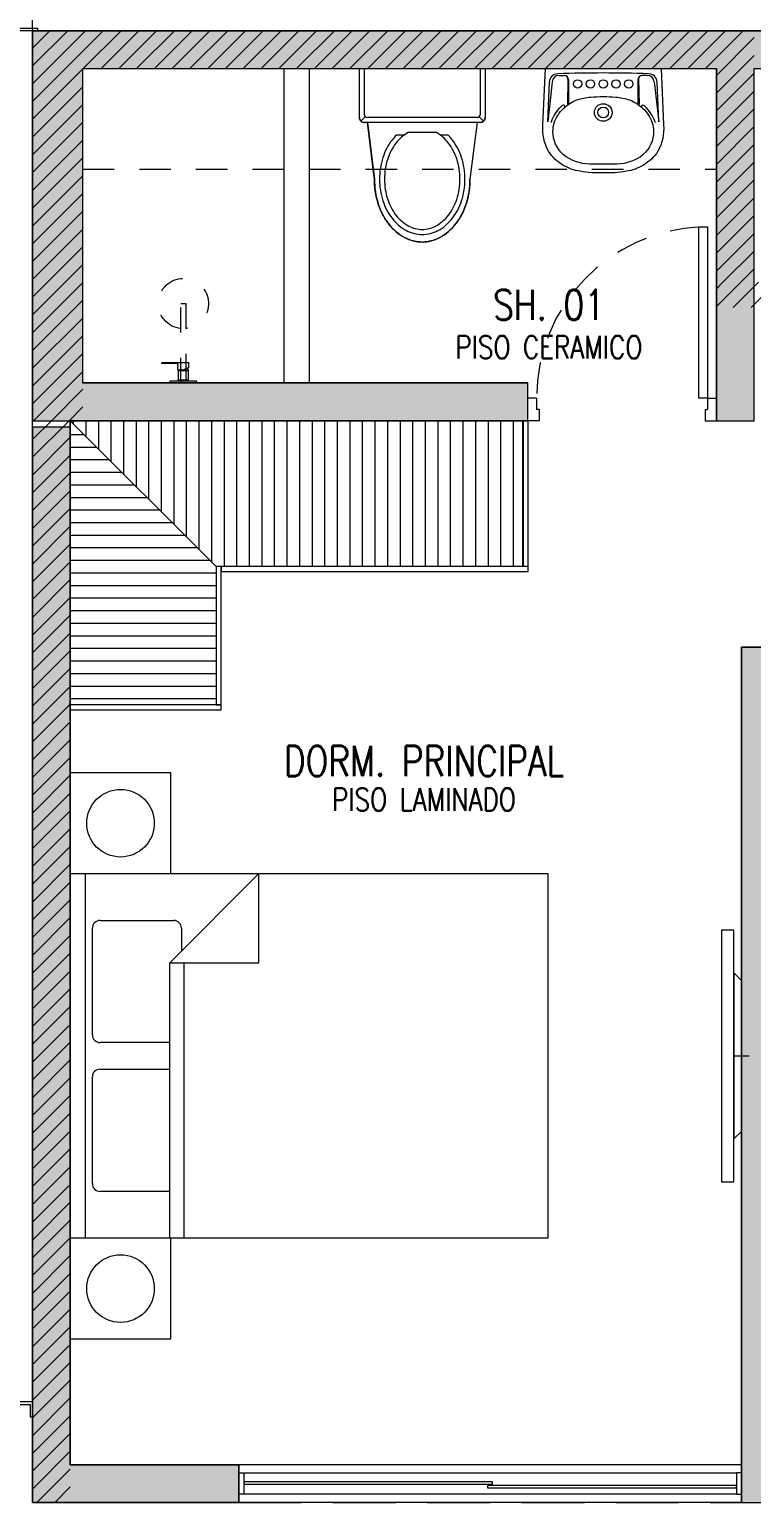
# Model space of a CAD drawing. Header units: millimetres. Extents: x 3765 to 3833, y 1327 to 1657.
# Drawn here: x 3795.49 to 3798.36, y 1432.21 to 1438.07 of the extents above; entities that cross this region are included whole.
import ezdxf
from ezdxf import colors
from ezdxf.entities.mleader import LeaderData, LeaderLine
from ezdxf.enums import TextEntityAlignment as Align
from ezdxf.math import Vec2, Vec3

# ---------------------------------------------------------------- set-up
doc = ezdxf.new("R2010")
doc.units = ezdxf.units.MM
doc.linetypes.add('HIDDEN2', pattern=[0.1875, 0.125, -0.0625])
doc.linetypes.add('X-REF_DP_Arquitectura$0$HIDDEN', pattern=[0.375, 0.25, -0.125])
doc.layers.get('0').update_dxf_attribs({"color": 251, "lineweight": 9})
for name, color, linetype, lineweight in [('000 SOS 911 TEXTOS ACI', 7, 'Continuous', 9), ('A-MOBILIARIO', 251, 'Continuous', 13), ('A-MURO BAJO', 251, 'Continuous', 13), ('A-MUROS', 251, 'Continuous', 13), ('A-PROYECCIONES', 251, 'HIDDEN2', 13), ('A-PROYECCIONES INT.', 251, 'HIDDEN2', 13), ('A-SANITARIOS', 251, 'Continuous', 13), ('A-TEXTO-ACABADO PISO', 251, 'Continuous', 13), ('A-TEXTO-AMBIENTE', 251, 'Continuous', 13), ('A_20_Estructuras', 251, 'Continuous', 13), ('A_50_TextoAmbiente', 251, 'Continuous', 13), ('A_50_Vigas', 251, 'X-REF_DP_Arquitectura$0$HIDDEN', 13), ('A_60_HatchEstructuras', 251, 'Continuous', 13), ('DLP_MOBILIARIO FIJO', 251, 'Continuous', 13), ('MURO CF 120', 251, 'Continuous', 13), ('MURO CF 60', 251, 'Continuous', 13)]:
    doc.layers.add(name, color=color, linetype=linetype, lineweight=lineweight)
doc.styles.add('PIPE', font='ARIALN.TTF', dxfattribs={"width": 0.8})
doc.styles.add('ROMANS', font='romans.shx', dxfattribs={"width": 0.8})
pattern_1 = [(45, (-21.67, -43.67528), (-0.03535534, 0.03535534), [])]

# ---------------------------------------------------------------- blocks, each defined once
blk = doc.blocks.new('EF-TP')
at = {"layer": 'A_60_HatchEstructuras'}
h = blk.add_hatch(color=256, dxfattribs=at)
h.dxf.hatch_style = 1
h.paths.add_polyline_path([(25.88, -7.675), (28.4, -7.675), (28.4, -9.075), (28.55, -9.075), (28.55, -7.675), (31.9, -7.675), (31.9, -9.075), (32.1, -9.075), (32.1, -7.675), (35.65, -7.675), (35.65, -7.525), (25.68, -7.525), (25.68, -9.075), (27.65, -9.075), (27.65, -8.925), (25.88, -8.925)])
h.paths.add_polyline_path([(28.1, -4.775), (25.905, -4.775), (25.905, -4.925), (26.25, -4.925), (26.25, -6.325), (35.65, -6.325), (35.65, -6.175), (32.1, -6.175), (32.1, -4.775), (31.9, -4.775), (31.9, -6.175), (29, -6.175), (29, -4.775), (28.85, -4.775), (28.85, -6.175), (26.45, -6.175), (26.45, -4.925), (28.1, -4.925)])
h = blk.add_hatch(color=256, dxfattribs=at)
h.dxf.hatch_style = 1
h.paths.add_polyline_path([(21.7, -9.1), (21.55, -9.1), (21.55, -13.225), (20.85, -13.225), (20.85, -13.375), (21.7, -13.375), (21.7, -12.975), (25.5, -12.975), (25.5, -7.525), (22.7, -7.525), (22.7, -7.675), (25.35, -7.675), (25.35, -10.025), (23.15, -10.025), (23.15, -9.475), (22.7, -9.475), (22.7, -9.625), (23, -9.625), (23, -10.175), (25.35, -10.175), (25.35, -12.825), (21.7, -12.825)])
h.paths.add_polyline_path([(25.83, -9.1), (25.68, -9.1), (25.68, -13.375), (26.5, -13.375), (26.5, -13.225), (25.83, -13.225)])
h = blk.add_hatch(color=256, dxfattribs=at)
h.dxf.hatch_style = 1
h.paths.add_polyline_path([(30.25, -9.975), (28.5, -9.975), (28.5, -13.375), (29.85, -13.375), (29.85, -13.225), (28.65, -13.225), (28.65, -10.125), (30.25, -10.125)])
h.paths.add_polyline_path([(31.2, -9.975), (31.05, -9.975), (31.05, -13.375), (31.2, -13.375)])
h.paths.add_polyline_path([(33.75, -9.975), (32, -9.975), (32, -10.125), (33.6, -10.125), (33.6, -13.225), (32.4, -13.225), (32.4, -13.375), (33.75, -13.375)])
at = {"layer": 'A_20_Estructuras'}
for points in [[(25.88, -7.675), (28.4, -7.675), (28.4, -9.075), (28.55, -9.075), (28.55, -7.675), (31.9, -7.675), (31.9, -9.075), (32.1, -9.075), (32.1, -7.675), (35.65, -7.675), (35.65, -7.525), (25.68, -7.525), (25.68, -9.075), (27.65, -9.075), (27.65, -8.925), (25.88, -8.925)], [(25.83, -9.1), (25.68, -9.1), (25.68, -13.375), (26.5, -13.375), (26.5, -13.225), (25.83, -13.225)], [(30.25, -9.975), (28.5, -9.975), (28.5, -13.375), (29.85, -13.375), (29.85, -13.225), (28.65, -13.225), (28.65, -10.125), (30.25, -10.125)]]:
    blk.add_lwpolyline(points, close=True, dxfattribs=at)
at = {"layer": 'A_50_Vigas'}
blk.add_line((26.5, -13.375), (28.5, -13.375), dxfattribs=at)
blk.add_lwpolyline([(25.68, -7.525), (25.68, -6.325)], dxfattribs=at)
blk = doc.blocks.new('TEXTO AMBIENTES PT')
at = {"layer": 'A-TEXTO-ACABADO PISO', "char_height": 0.09, "attachment_point": 2, "rotation": 359.99998, "style": 'ROMANS'}
for s, insert in [('PISO CERAMICO', (27.7341, -8.7376)), ('PISO LAMINADO', (27.2371, -10.5358))]:
    blk.add_mtext_dynamic_manual_height_columns(s, width=1.20225, gutter_width=12.5, heights=[0], dxfattribs=dict(at, insert=insert))
at = {"layer": 'A-TEXTO-AMBIENTE', "style": 'ROMANS', "width": 0.8}
for s, p in [('SH. 01', (27.7342, -8.6748)), ('DORM. PRINCIPAL', (27.2373, -10.4879))]:
    blk.add_text(s, height=0.12, dxfattribs=at).set_placement(p, align=Align.CENTER)
blk = doc.blocks.new('CAMA 2PLAZAS C_VELADOR')
for p, q in [((-1.8499, 0), (-0.3999, 0)), ((-1.8499, -0.06), (-1.8499, 0)), ((-0.3999, 0), (-0.3999, -0.06))]:
    blk.add_line(p, q)
at = {"linetype": 'Continuous'}
for p, q in [((-1.8499, -0.06), (-0.3999, -0.06)), ((-1.8499, -1.9), (-1.8499, -0.06)), ((-1.6327, -0.0878), (-1.2086, -0.0878)), ((-1.0413, -0.0878), (-0.6172, -0.0878)), ((-0.3999, -0.06), (-0.3999, -1.9)), ((-1.6633, -0.3958), (-1.6633, -0.1184)), ((-1.1779, -0.1184), (-1.1779, -0.3958)), ((-1.0719, -0.3958), (-1.0719, -0.1184)), ((-0.5866, -0.1184), (-0.5866, -0.4118)), ((-1.8499, -0.396), (-0.7546, -0.396)), ((-0.3999, -0.7507), (-0.7546, -0.396)), ((-0.7546, -0.396), (-0.7546, -0.7507)), ((-0.7546, -0.452), (-1.8499, -0.452)), ((-0.6172, -0.4424), (-0.7082, -0.4424)), ((-0.7546, -0.7507), (-0.3999, -0.7507)), ((-0.3999, -1.9), (-1.8499, -1.9))]:
    blk.add_line(p, q, dxfattribs=at)
for points in [[(-2.2499, -0.4), (-1.8499, -0.4), (-1.8499, 0), (-2.2499, 0)], [(-0.4, -0.4), (0, -0.4), (0, 0), (-0.4, 0)]]:
    blk.add_lwpolyline(points, close=True)
for centre in [(-2.0499, -0.2), (-0.2, -0.2)]:
    blk.add_circle(centre, 0.1344)
for centre, start, end in [((-1.6327, -0.1184), 90, 180), ((-1.2086, -0.1184), 0, 90), ((-1.0413, -0.1184), 90, 180), ((-0.6172, -0.1184), 0, 90), ((-0.6172, -0.4118), 270, 0)]:
    blk.add_arc(centre, 0.0306, start, end, dxfattribs=at)
blk = doc.blocks.new('pisos superiores')
at = {"layer": 'DLP_MOBILIARIO FIJO'}
h = blk.add_hatch(dxfattribs=at)
h.set_pattern_fill('_USER', color=8, scale=0.05, angle=180, pattern_type=0)
h.set_pattern_definition([(180, (-9816.085674, -3204.041923), (-6e-18, -0.05), [])])
h.paths.add_polyline_path([(0.23, -9.73), (0.23, -8.6), (0.81, -9.18), (0.81, -9.73)])
h = blk.add_hatch(dxfattribs=at)
h.set_pattern_fill('_USER', color=8, scale=0.05, angle=270, pattern_type=0)
h.set_pattern_definition([(270, (-7201.78495, -2445.563886), (0.05, -9e-18), [])])
h.paths.add_polyline_path([(0.23, -8.6), (2.0314, -8.6), (2.0314, -9.18), (0.81, -9.18)])
at = {"color": 3}
blk.add_lwpolyline([(0.07, -12.51), (0.07, -12.56), (0.08, -12.56), (0.08, -12.5), (-0.15, -12.5), (-0.15, -12.51)], close=True, dxfattribs=at)
at = {"layer": 'A-MUROS'}
blk.add_lwpolyline([(2.05, -8.6), (0.23, -8.6), (0.23, -12.75), (0.9, -12.75), (0.9, -12.9), (0.08, -12.9), (0.08, -7.05), (0.18, -7.05)], dxfattribs=at)
at = {"layer": 'DLP_MOBILIARIO FIJO', "color": 8, "elevation": 0}
blk.add_lwpolyline([(0.23, -9.73), (0.23, -8.6), (0.81, -9.18), (0.81, -9.73)], close=True, dxfattribs=at)
at = {"layer": 'DLP_MOBILIARIO FIJO', "color": 8}
blk.add_lwpolyline([(0.23, -8.6), (2.0314, -8.6), (2.0314, -9.18), (0.81, -9.18)], close=True, dxfattribs=at)
at = {"layer": 'DLP_MOBILIARIO FIJO', "elevation": 0}
for points in [[(0.83, -9.18), (0.81, -9.18), (0.81, -9.73), (0.83, -9.73)], [(2.0514, -9.2), (2.0514, -9.18), (0.83, -9.18), (0.83, -9.2)], [(0.83, -9.75), (0.83, -9.73), (0.23, -9.73), (0.23, -9.75)]]:
    blk.add_lwpolyline(points, close=True, dxfattribs=at)
at = {"layer": 'A-MOBILIARIO', "extrusion": (-4.49068e-08, -3.60286e-08, -1), "xscale": -1.000000000000001, "zscale": -1.000000000000001, "rotation": 270}
blk.add_blockref('CAMA 2PLAZAS C_VELADOR', (-0.23, -10, 0), dxfattribs=at)
blk = doc.blocks.new('TORRE F HATCH CORTAFUEGO')
at = {"layer": 'MURO CF 60'}
h = blk.add_hatch(dxfattribs=at)
h.set_pattern_fill('_USER', color=8, scale=0.05, angle=45, pattern_type=0)
h.set_pattern_definition(pattern_1)
h.paths.add_polyline_path([(-21.67, -43.675), (-18.95, -43.675), (-18.95, -43.825), (-21.67, -43.825)])
h = blk.add_hatch(dxfattribs=at)
h.set_pattern_fill('_USER', color=8, scale=0.05, angle=45, pattern_type=0)
h.set_pattern_definition(pattern_1)
h.paths.add_polyline_path([(-18.8, -44.675), (-18.95, -44.675), (-18.95, -43.675), (-18.8, -43.675)])
h = blk.add_hatch(dxfattribs=at)
h.set_pattern_fill('_USER', color=8, scale=0.05, angle=45, pattern_type=0)
h.set_pattern_definition(pattern_1)
h.paths.add_polyline_path([(-21.47, -45.225), (-21.67, -45.225), (-21.67, -43.825), (-21.47, -43.825)])
h = blk.add_hatch(dxfattribs=at)
h.set_pattern_fill('_USER', color=8, scale=0.05, angle=45, pattern_type=0)
h.set_pattern_definition(pattern_1)
h.paths.add_polyline_path([(-18.95, -44.775), (-17.85, -44.775), (-17.85, -44.675), (-18.95, -44.675)])
h = blk.add_hatch(dxfattribs=at)
h.set_pattern_fill('_USER', color=8, scale=0.05, angle=45, pattern_type=0)
h.set_pattern_definition(pattern_1)
h.paths.add_polyline_path([(-21.67, -49.525), (-21.52, -49.525), (-21.52, -45.225), (-21.67, -45.225)])
blk = doc.blocks.new('N.01')
at = {"color": 3, "elevation": 0}
blk.add_lwpolyline([(4, 5.835), (4.25, 5.835), (4.25, 5.825), (4, 5.825)], close=True, dxfattribs=at)
blk = doc.blocks.new('SIFON JET_PLANTA')
at = {"extrusion": (-2.64698e-23, 6.61744e-24, -1)}
for p, q in [((-0.2149, 0.2323, 0), (-0.2142, 0.2356, 0)), ((-0.2142, 0.2356, 0), (-0.2129, 0.239, 0)), ((-0.2129, 0.239, 0), (-0.211, 0.2419, 0)), ((-0.211, 0.2419, 0), (-0.2091, 0.2441, 0)), ((-0.2091, 0.2441, 0), (-0.2077, 0.2455, 0)), ((-0.2077, 0.2455, 0), (-0.2055, 0.247, 0)), ((-0.2055, 0.247, 0), (-0.2007, 0.2492, 0)), ((-0.2007, 0.2492, 0), (-0.195, 0.25, 0)), ((-0.195, 0.25, 0), (-0.195, 0.25, 0)), ((-0.195, 0.25, 0), (-0.1605, 0.25, 0)), ((-0.1605, 0.25, 0), (-0.0975, 0.25, 0)), ((-0.0975, 0.25, 0), (-0.0323, 0.25, 0)), ((-0.0323, 0.25, 0), (0, 0.25, 0)), ((0, 0.25, 0), (0, -0.25, 0)), ((-0.5385, 0.1749, 0), (-0.5346, 0.176, 0)), ((-0.5346, 0.176, 0), (-0.5265, 0.1784, 0)), ((-0.5265, 0.1784, 0), (-0.5216, 0.1797, 0)), ((-0.5216, 0.1797, 0), (-0.5148, 0.1813, 0)), ((-0.5148, 0.1813, 0), (-0.5079, 0.1829, 0)), ((-0.5079, 0.1829, 0), (-0.5016, 0.1842, 0)), ((-0.5016, 0.1842, 0), (-0.4865, 0.1867, 0)), ((-0.4865, 0.1867, 0), (-0.4763, 0.188, 0)), ((-0.4763, 0.188, 0), (-0.4726, 0.1884, 0)), ((-0.4726, 0.1884, 0), (-0.4636, 0.1892, 0)), ((-0.4636, 0.1892, 0), (-0.4549, 0.1897, 0)), ((-0.4549, 0.1897, 0), (-0.449, 0.1899, 0)), ((-0.449, 0.1899, 0), (-0.44, 0.19, 0)), ((-0.44, 0.19, 0), (-0.4322, 0.191, 0)), ((-0.4322, 0.191, 0), (-0.215, 0.2181, 0)), ((-0.215, 0.2278, 0), (-0.2149, 0.2323, 0)), ((-0.215, 0.2234, 0), (-0.215, 0.2278, 0)), ((-0.215, 0.2181, 0), (-0.215, 0.2234, 0)), ((-0.6386, 0.1152, 0), (-0.6326, 0.121, 0)), ((-0.6326, 0.121, 0), (-0.6299, 0.1235, 0)), ((-0.6299, 0.1235, 0), (-0.6251, 0.1276, 0)), ((-0.6251, 0.1276, 0), (-0.6206, 0.1314, 0)), ((-0.6206, 0.1314, 0), (-0.6168, 0.1344, 0)), ((-0.6168, 0.1344, 0), (-0.6106, 0.1389, 0)), ((-0.6106, 0.1389, 0), (-0.6061, 0.142, 0)), ((-0.6061, 0.142, 0), (-0.6, 0.1461, 0)), ((-0.6, 0.1461, 0), (-0.5963, 0.1484, 0)), ((-0.5963, 0.1484, 0), (-0.5908, 0.1517, 0)), ((-0.5908, 0.1517, 0), (-0.5862, 0.1543, 0)), ((-0.5862, 0.1543, 0), (-0.5794, 0.158, 0)), ((-0.5794, 0.158, 0), (-0.5693, 0.1629, 0)), ((-0.5693, 0.1629, 0), (-0.5517, 0.1703, 0)), ((-0.5517, 0.1703, 0), (-0.5465, 0.1722, 0)), ((-0.5465, 0.1722, 0), (-0.5385, 0.1749, 0)), ((-0.6779, 0.0582, 0), (-0.6745, 0.0655, 0)), ((-0.6745, 0.0655, 0), (-0.6722, 0.0699, 0)), ((-0.6745, 0.0655, 0), (-0.6745, 0.0655, 0)), ((-0.6722, 0.0699, 0), (-0.6705, 0.0728, 0)), ((-0.6705, 0.0728, 0), (-0.669, 0.0755, 0)), ((-0.669, 0.0755, 0), (-0.6672, 0.0785, 0)), ((-0.6672, 0.0785, 0), (-0.665, 0.082, 0)), ((-0.665, 0.082, 0), (-0.6634, 0.0845, 0)), ((-0.6634, 0.0845, 0), (-0.6611, 0.088, 0)), ((-0.6611, 0.088, 0), (-0.657, 0.0936, 0)), ((-0.657, 0.0936, 0), (-0.6534, 0.0984, 0)), ((-0.657, 0.0936, 0), (-0.657, 0.0936, 0)), ((-0.6534, 0.0984, 0), (-0.6503, 0.1023, 0)), ((-0.6534, 0.0984, 0), (-0.6534, 0.0984, 0)), ((-0.6503, 0.1023, 0), (-0.6453, 0.108, 0)), ((-0.6453, 0.108, 0), (-0.6386, 0.1152, 0)), ((-0.69, 0, 0), (-0.6899, 0.0044, 0)), ((-0.6899, 0.0044, 0), (-0.6897, 0.0096, 0)), ((-0.6897, 0.0096, 0), (-0.6893, 0.014, 0)), ((-0.6893, 0.014, 0), (-0.6887, 0.0194, 0)), ((-0.6887, 0.0194, 0), (-0.6881, 0.0236, 0)), ((-0.6881, 0.0236, 0), (-0.6872, 0.0284, 0)), ((-0.6881, 0.0236, 0), (-0.6881, 0.0236, 0)), ((-0.6872, 0.0284, 0), (-0.6867, 0.031, 0)), ((-0.6867, 0.031, 0), (-0.6855, 0.0361, 0)), ((-0.6855, 0.0361, 0), (-0.6838, 0.0421, 0)), ((-0.6855, 0.0361, 0), (-0.6855, 0.0361, 0)), ((-0.6838, 0.0421, 0), (-0.6819, 0.048, 0)), ((-0.6838, 0.0421, 0), (-0.6838, 0.0421, 0)), ((-0.6819, 0.048, 0), (-0.6804, 0.0521, 0)), ((-0.6804, 0.0521, 0), (-0.6793, 0.0547, 0)), ((-0.6793, 0.0547, 0), (-0.6779, 0.0582, 0)), ((-0.6899, -0.0065, 0), (-0.69, 0, 0)), ((-0.6896, -0.0111, 0), (-0.6899, -0.0065, 0)), ((-0.6891, -0.0164, 0), (-0.6896, -0.0111, 0)), ((-0.6881, -0.0232, 0), (-0.6891, -0.0164, 0)), ((-0.6876, -0.0264, 0), (-0.6881, -0.0232, 0)), ((-0.687, -0.0296, 0), (-0.6876, -0.0264, 0)), ((-0.6864, -0.0321, 0), (-0.687, -0.0296, 0)), ((-0.6855, -0.0361, 0), (-0.6864, -0.0321, 0)), ((-0.6838, -0.0419, 0), (-0.6855, -0.0361, 0)), ((-0.6827, -0.0457, 0), (-0.6838, -0.0419, 0)), ((-0.6814, -0.0492, 0), (-0.6827, -0.0457, 0)), ((-0.6803, -0.0522, 0), (-0.6814, -0.0492, 0)), ((-0.6792, -0.0551, 0), (-0.6803, -0.0522, 0)), ((-0.6779, -0.0581, 0), (-0.6792, -0.0551, 0)), ((-0.677, -0.0602, 0), (-0.6779, -0.0581, 0)), ((-0.6751, -0.0642, 0), (-0.677, -0.0602, 0)), ((-0.6722, -0.0699, 0), (-0.6751, -0.0642, 0)), ((-0.6706, -0.0727, 0), (-0.6722, -0.0699, 0)), ((-0.6679, -0.0774, 0), (-0.6706, -0.0727, 0)), ((-0.6646, -0.0826, 0), (-0.6679, -0.0774, 0)), ((-0.6623, -0.0862, 0), (-0.6646, -0.0826, 0)), ((-0.6599, -0.0897, 0), (-0.6623, -0.0862, 0)), ((-0.6554, -0.0958, 0), (-0.6599, -0.0897, 0)), ((-0.6494, -0.1032, 0), (-0.6554, -0.0958, 0)), ((-0.6458, -0.1074, 0), (-0.6494, -0.1032, 0)), ((-0.64, -0.1137, 0), (-0.6458, -0.1074, 0)), ((-0.6379, -0.1158, 0), (-0.64, -0.1137, 0)), ((-0.6347, -0.119, 0), (-0.6379, -0.1158, 0)), ((-0.6335, -0.1201, 0), (-0.6347, -0.119, 0)), ((-0.6347, -0.119, 0), (-0.6347, -0.119, 0)), ((-0.6318, -0.1217, 0), (-0.6335, -0.1201, 0)), ((-0.6305, -0.123, 0), (-0.6318, -0.1217, 0)), ((-0.6318, -0.1217, 0), (-0.6318, -0.1217, 0)), ((-0.6288, -0.1244, 0), (-0.6305, -0.123, 0)), ((-0.6276, -0.1255, 0), (-0.6288, -0.1244, 0)), ((-0.6262, -0.1268, 0), (-0.6276, -0.1255, 0)), ((-0.6245, -0.1281, 0), (-0.6262, -0.1268, 0)), ((-0.6235, -0.1291, 0), (-0.6245, -0.1281, 0)), ((-0.6245, -0.1281, 0), (-0.6245, -0.1281, 0)), ((-0.6223, -0.13, 0), (-0.6235, -0.1291, 0)), ((-0.6215, -0.1307, 0), (-0.6223, -0.13, 0)), ((-0.6204, -0.1315, 0), (-0.6215, -0.1307, 0)), ((-0.6193, -0.1324, 0), (-0.6204, -0.1315, 0)), ((-0.6179, -0.1335, 0), (-0.6193, -0.1324, 0)), ((-0.6168, -0.1344, 0), (-0.6179, -0.1335, 0)), ((-0.6153, -0.1355, 0), (-0.6168, -0.1344, 0)), ((-0.6142, -0.1363, 0), (-0.6153, -0.1355, 0)), ((-0.612, -0.1379, 0), (-0.6142, -0.1363, 0)), ((-0.6086, -0.1403, 0), (-0.612, -0.1379, 0)), ((-0.607, -0.1415, 0), (-0.6086, -0.1403, 0)), ((-0.6058, -0.1422, 0), (-0.607, -0.1415, 0)), ((-0.6039, -0.1435, 0), (-0.6058, -0.1422, 0)), ((-0.602, -0.1448, 0), (-0.6039, -0.1435, 0)), ((-0.6004, -0.1458, 0), (-0.602, -0.1448, 0)), ((-0.5987, -0.1469, 0), (-0.6004, -0.1458, 0)), ((-0.5964, -0.1483, 0), (-0.5987, -0.1469, 0)), ((-0.595, -0.1492, 0), (-0.5964, -0.1483, 0)), ((-0.5936, -0.15, 0), (-0.595, -0.1492, 0)), ((-0.5918, -0.1511, 0), (-0.5936, -0.15, 0)), ((-0.5896, -0.1524, 0), (-0.5918, -0.1511, 0)), ((-0.5871, -0.1538, 0), (-0.5896, -0.1524, 0)), ((-0.5833, -0.1559, 0), (-0.5871, -0.1538, 0)), ((-0.5781, -0.1587, 0), (-0.5833, -0.1559, 0)), ((-0.5759, -0.1598, 0), (-0.5781, -0.1587, 0)), ((-0.5738, -0.1608, 0), (-0.5759, -0.1598, 0)), ((-0.5702, -0.1625, 0), (-0.5738, -0.1608, 0)), ((-0.5675, -0.1637, 0), (-0.5702, -0.1625, 0)), ((-0.5659, -0.1645, 0), (-0.5675, -0.1637, 0)), ((-0.5644, -0.1652, 0), (-0.5659, -0.1645, 0)), ((-0.5614, -0.1664, 0), (-0.5644, -0.1652, 0)), ((-0.5598, -0.1671, 0), (-0.5614, -0.1664, 0)), ((-0.5568, -0.1683, 0), (-0.5598, -0.1671, 0)), ((-0.5543, -0.1693, 0), (-0.5568, -0.1683, 0)), ((-0.551, -0.1706, 0), (-0.5543, -0.1693, 0)), ((-0.5491, -0.1713, 0), (-0.551, -0.1706, 0)), ((-0.5465, -0.1722, 0), (-0.5491, -0.1713, 0)), ((-0.5449, -0.1728, 0), (-0.5465, -0.1722, 0)), ((-0.5428, -0.1735, 0), (-0.5449, -0.1728, 0)), ((-0.5412, -0.174, 0), (-0.5428, -0.1735, 0)), ((-0.5385, -0.1749, 0), (-0.5412, -0.174, 0)), ((-0.5352, -0.1759, 0), (-0.5385, -0.1749, 0)), ((-0.5385, -0.1749, 0), (-0.5385, -0.1749, 0)), ((-0.5321, -0.1768, 0), (-0.5352, -0.1759, 0)), ((-0.5296, -0.1775, 0), (-0.5321, -0.1768, 0)), ((-0.5267, -0.1783, 0), (-0.5296, -0.1775, 0)), ((-0.5238, -0.1791, 0), (-0.5267, -0.1783, 0)), ((-0.5267, -0.1783, 0), (-0.5267, -0.1783, 0)), ((-0.5217, -0.1796, 0), (-0.5238, -0.1791, 0)), ((-0.5177, -0.1807, 0), (-0.5217, -0.1796, 0)), ((-0.5151, -0.1813, 0), (-0.5177, -0.1807, 0)), ((-0.5118, -0.1821, 0), (-0.5151, -0.1813, 0)), ((-0.5094, -0.1826, 0), (-0.5118, -0.1821, 0)), ((-0.5066, -0.1832, 0), (-0.5094, -0.1826, 0)), ((-0.5022, -0.184, 0), (-0.5066, -0.1832, 0)), ((-0.4974, -0.1849, 0), (-0.5022, -0.184, 0)), ((-0.495, -0.1854, 0), (-0.4974, -0.1849, 0)), ((-0.4974, -0.1849, 0), (-0.4974, -0.1849, 0)), ((-0.4936, -0.1856, 0), (-0.495, -0.1854, 0)), ((-0.4916, -0.1859, 0), (-0.4936, -0.1856, 0)), ((-0.4884, -0.1864, 0), (-0.4916, -0.1859, 0)), ((-0.4862, -0.1867, 0), (-0.4884, -0.1864, 0)), ((-0.4824, -0.1872, 0), (-0.4862, -0.1867, 0)), ((-0.4812, -0.1874, 0), (-0.4824, -0.1872, 0)), ((-0.4785, -0.1877, 0), (-0.4812, -0.1874, 0)), ((-0.4761, -0.188, 0), (-0.4785, -0.1877, 0)), ((-0.4735, -0.1883, 0), (-0.4761, -0.188, 0)), ((-0.4695, -0.1887, 0), (-0.4735, -0.1883, 0)), ((-0.4651, -0.189, 0), (-0.4695, -0.1887, 0)), ((-0.4639, -0.1891, 0), (-0.4651, -0.189, 0)), ((-0.4651, -0.189, 0), (-0.4651, -0.189, 0)), ((-0.4619, -0.1893, 0), (-0.4639, -0.1891, 0)), ((-0.4592, -0.1894, 0), (-0.4619, -0.1893, 0)), ((-0.4568, -0.1896, 0), (-0.4592, -0.1894, 0)), ((-0.455, -0.1897, 0), (-0.4568, -0.1896, 0)), ((-0.4518, -0.1898, 0), (-0.455, -0.1897, 0)), ((-0.449, -0.1899, 0), (-0.4518, -0.1898, 0)), ((-0.4467, -0.1899, 0), (-0.449, -0.1899, 0)), ((-0.4428, -0.19, 0), (-0.4467, -0.1899, 0)), ((-0.44, -0.19, 0), (-0.4428, -0.19, 0)), ((-0.215, -0.2181, 0), (-0.44, -0.19, 0)), ((-0.215, -0.227, 0), (-0.215, -0.2181, 0)), ((-0.215, -0.23, 0), (-0.215, -0.227, 0)), ((-0.2147, -0.2335, 0), (-0.215, -0.23, 0)), ((-0.2138, -0.2369, 0), (-0.2147, -0.2335, 0)), ((-0.2126, -0.2395, 0), (-0.2138, -0.2369, 0)), ((-0.2138, -0.2369, 0), (-0.2138, -0.2369, 0)), ((-0.2108, -0.2423, 0), (-0.2126, -0.2395, 0)), ((-0.2126, -0.2395, 0), (-0.2126, -0.2395, 0)), ((-0.2091, -0.2441, 0), (-0.2108, -0.2423, 0)), ((-0.2108, -0.2423, 0), (-0.2108, -0.2423, 0)), ((-0.2108, -0.2423, 0), (-0.2108, -0.2423, 0)), ((-0.209, -0.244, 0), (-0.2091, -0.2441, 0)), ((-0.2067, -0.2462, 0), (-0.209, -0.244, 0)), ((-0.209, -0.244, 0), (-0.209, -0.244, 0)), ((-0.2029, -0.2484, 0), (-0.2067, -0.2462, 0)), ((-0.2067, -0.2462, 0), (-0.2067, -0.2462, 0)), ((-0.1995, -0.2495, 0), (-0.2029, -0.2484, 0)), ((-0.2029, -0.2484, 0), (-0.2029, -0.2484, 0)), ((-0.195, -0.25, 0), (-0.1995, -0.2495, 0)), ((0, -0.25, 0), (-0.195, -0.25, 0))]:
    blk.add_line(p, q, dxfattribs=at)
for p, q in [((-0.2091, 0.2441, 0), (-0.1921, 0.2271, 0)), ((-0.195, 0.25, 0), (0, 0.25, 0)), ((0, 0.25, 0), (0, -0.25, 0)), ((-0.215, 0.2181, 0), (-0.44, 0.19, 0)), ((-0.215, -0.23, 0), (-0.215, 0.23, 0)), ((-0.195, -0.22, 0), (-0.195, 0.22, 0)), ((-0.185, 0.23, 0), (0, 0.23, 0)), ((-0.265, 0.0718, 0), (-0.265, 0.1028, 0)), ((-0.255, -0.0562, 0), (-0.255, 0.0562, 0)), ((-0.265, -0.1028, 0), (-0.265, -0.0718, 0)), ((-0.215, -0.2181, 0), (-0.44, -0.19, 0)), ((-0.2091, -0.2441, 0), (-0.1921, -0.2271, 0)), ((0, -0.23, 0), (-0.185, -0.23, 0)), ((0, -0.25, 0), (-0.195, -0.25, 0))]:
    blk.add_line(p, q)
at = {"elevation": 0}
for points in [[(-0.265, 0.1028, 0.0362), (-0.2844, 0.1202, 0.08725), (-0.3535, 0.1565, 0.077598), (-0.44, 0.17, 0.077598), (-0.5265, 0.1565, 0.08725), (-0.5956, 0.1202, 0.105601), (-0.6443, 0.0627, 0.12364), (-0.66, 0, 0.12364), (-0.6443, -0.0627, 0.105601), (-0.5956, -0.1202, 0.08725), (-0.5265, -0.1565, 0.077598), (-0.44, -0.17, 0.077598)], [(-0.255, 0.0562, 0.100268), (-0.2967, 0.1044, 0.08725), (-0.3596, 0.1374, 0.077598), (-0.44, 0.15, 0.077598), (-0.5204, 0.1374, 0.08725), (-0.5833, 0.1044, 0.105601), (-0.6266, 0.0532, 0.12364), (-0.64, 0, 0.12364), (-0.6266, -0.0532, 0.105601), (-0.5833, -0.1044, 0.08725), (-0.5204, -0.1374, 0.077598), (-0.44, -0.15, 0.077598)], [(-0.44, -0.15, 0.077598), (-0.3596, -0.1374, 0.08725), (-0.2967, -0.1044, 0.100268), (-0.255, -0.0562, 0.12364)], [(-0.44, -0.17, 0.077598), (-0.3535, -0.1565, 0.08725), (-0.2844, -0.1202, 0.0362), (-0.265, -0.1028, 0.12364)]]:
    blk.add_lwpolyline(points, format="xyb", dxfattribs=at)
for centre, radius, start, end in [((-0.195, 0.23, 0), 0.02, 90, 180), ((-0.44, -0.1379, 0), 0.3279, 90, 107.47412), ((-0.185, 0.22, 0), 0.01, 90, 180), ((-0.4939, -0.0273, 0), 0.203, 127.23483, 151.40883), ((-0.4613, -0.0702, 0), 0.257, 107.47412, 127.23483), ((-0.544, 0, 0), 0.146, 151.40883, 180), ((-0.544, 0, 0), 0.146, 180, 208.59117), ((-0.4939, 0.0273, 0), 0.203, 208.59117, 232.76517), ((-0.4613, 0.0702, 0), 0.257, 232.76517, 252.52588), ((-0.44, 0.1379, 0), 0.3279, 252.52588, 270), ((-0.195, -0.23, 0), 0.02, 180, 270), ((-0.185, -0.22, 0), 0.01, 180, 270)]:
    blk.add_arc(centre, radius, start, end)
blk = doc.blocks.new('BOWL-ITALGRIF_VARADERO_01')
for p, q in [((-0.2032, -0.1971), (-0.2208, -0.038)), ((0.2032, -0.1971), (0.2208, -0.038)), ((-0.1404, -0.2077), (-0.1424, -0.1083)), ((-0.1375, -0.205), (-0.1375, -0.1117)), ((0.1375, -0.205), (0.1375, -0.1117)), ((0.1404, -0.2077), (0.1424, -0.1083)), ((-0.1753, -0.222), (-0.1544, -0.222)), ((0.1753, -0.222), (0.1544, -0.222))]:
    blk.add_line(p, q)
for points in [[(-0.0917, 0.1589, -0.02989), (-0.0456, 0.1646, -0.007822), (0.0456, 0.1646, -0.02989), (0.0918, 0.1589, -0.091737), (0.1601, 0.1343, -0.112496), (0.2175, 0.0792, -0.147885), (0.2402, -0.0257), (0.23, -0.25), (-0.23, -0.25), (-0.2402, -0.0257, -0.147885), (-0.2175, 0.0792, -0.112496), (-0.1601, 0.1343, -0.091737)], [(-0.0496, -0.1363, -0.062677), (-0.1048, -0.1249, -0.110639), (-0.1576, -0.091, -0.120976), (-0.195, -0.0344, -0.061198), (-0.2, 0, -0.21707), (-0.1593, 0.092, -0.174983), (-0.0545, 0.1298, -0.010618), (0, 0.131, -0.010618), (0.0545, 0.1298, -0.174983), (0.1593, 0.092, -0.21707), (0.2, 0, -0.061198), (0.195, -0.0344, -0.120976), (0.1576, -0.091, -0.110639), (0.1048, -0.1249, -0.062677), (0.0496, -0.1363, -0.017583), (0, -0.138, -0.017583)]]:
    blk.add_lwpolyline(points, format="xyb", close=True)
for points in [[(-0.2216, -0.0381), (-0.2145, -0.1954, 0.390823), (-0.1807, -0.2288, 0.017524), (0.1807, -0.2288, 0.390823), (0.2145, -0.1954), (0.2216, -0.0381)], [(-0.2072, -0.035, 0.005), (-0.2064, -0.038, 0.121292), (-0.166, -0.0996, 0.007977), (-0.1624, -0.1031)], [(0.2072, -0.035, -0.005), (0.2064, -0.038, -0.121292), (0.166, -0.0996, -0.007977), (0.1624, -0.1031)]]:
    blk.add_lwpolyline(points, format="xyb")
for centre, radius in [((0, -0.075), 0.035), ((0, -0.075), 0.0215), ((-0.1015, -0.1885), 0.0165), ((-0.051, -0.1885), 0.0165), ((0, -0.1885), 0.0165), ((0.051, -0.1885), 0.0165), ((0.1015, -0.1885), 0.0165)]:
    blk.add_circle(centre, radius)
for centre, radius, start, end in [((-0.1583, -0.0987), 0.006, 226.64309, 46.64309), ((-0.1404, -0.1083), 0.002, 54.36186, 181.13739), ((-0.1355, -0.1117), 0.002, 56.71088, 180), ((0.1355, -0.1117), 0.002, 0, 123.28912), ((0.1404, -0.1083), 0.002, 358.86261, 125.63814), ((0.1583, -0.0987), 0.006, 133.35691, 313.35691), ((0.1048, -0.1249), 9.094947017729287e-16, 0, 217.6714), ((-0.1753, -0.194), 0.028, 186.31112, 270), ((-0.1545, -0.205), 0.017, 270, 0), ((-0.1544, -0.208), 0.014, 270, 1.13739), ((0.1545, -0.205), 0.017, 180, 270), ((0.1544, -0.208), 0.014, 178.86261, 270), ((0.1753, -0.194), 0.028, 270, 353.68888)]:
    blk.add_arc(centre, radius, start, end)
blk = doc.blocks.new('A$C4BFA03A9')
for points in [[(0.06, -0.5), (0.11, -0.5), (0.11, 0.5), (0.06, 0.5)], [(0.03, -0.3), (0.06, -0.33), (0.06, 0.33), (0.03, 0.3)]]:
    blk.add_lwpolyline(points, close=True)
at = {"layer": 'A-PROYECCIONES', "ltscale": 0.15}
blk.add_line((0.06, 0), (0, 0), dxfattribs=at)
blk = doc.blocks.new('*U109')
for p, q in [((0.01, 0.705), (0.01, 0.75)), ((0.055, 0.705), (0.01, 0.705)), ((0.1, 0.715), (0.055, 0.715)), ((0.055, 0.705), (0.055, 0.715)), ((0.1, 0.715), (0.1, 0.75)), ((0.055, 0.045), (0.01, 0.045)), ((0.01, 0.045), (0.01, 0)), ((0.055, 0.045), (0.055, 0.035)), ((0.1, 0.035), (0.055, 0.035)), ((0.1, 0.035), (0.1, 0))]:
    blk.add_line(p, q)
blk.add_lwpolyline([(0.78, 0.07), (0.78, 0.035), (0.1, 0.035), (0.1, 0.07)], close=True)
at = {"color": 7, "linetype": 'HIDDEN2'}
blk.add_arc((0.0996, 0.0341), 0.6809, 2.23015, 89.96723, dxfattribs=at)
blk = doc.blocks.new('ducha marsano')
at = {"linetype": 'HIDDEN2', "ltscale": 0.5, "extrusion": (-4.9425e-10, -7.91123e-10, -1)}
for p, q in [((-0.01, 0), (0.01, 0)), ((0.01, 0), (0.01, -0.3155)), ((-0.0155, -0.058), (-0.0157, -0.058)), ((-0.01, -0.3155), (-0.01, 0)), ((0.0225, -0.0515), (-0.0001, -0.0515)), ((0.0225, -0.0515), (0.0225, -0.0627)), ((-0.0205, -0.08), (-0.0205, -0.0601)), ((0.021, -0.0815), (-0.019, -0.0815)), ((0.025, -0.0815), (0.021, -0.0815)), ((0.0225, -0.0682), (0.0225, -0.077)), ((0.0225, -0.077), (0.025, -0.077)), ((0.025, -0.077), (0.0771, -0.077)), ((0.0771, -0.0815), (0.025, -0.0815)), ((0.0771, -0.077), (0.0816, -0.077)), ((0.0816, -0.0815), (0.0771, -0.0815)), ((0.0816, -0.077), (0.082, -0.077)), ((0.082, -0.0815), (0.0816, -0.0815)), ((0.082, -0.077), (0.084, -0.077)), ((0.084, -0.0815), (0.082, -0.0815)), ((0.0855, -0.0785), (0.0855, -0.08)), ((0.01, -0.3155), (-0.01, -0.3155))]:
    blk.add_line(p, q, dxfattribs=at)
for centre, radius, start, end in [((-0.0004, -0.0462), 0.02, 323.95812, 354.92979), ((0.0004, -0.0462), 0.02, 185.07021, 195.2705), ((0.019, -0.08), 0.0015, 270, 360), ((-0.084, -0.0785), 0.0015, 90, 180), ((-0.084, -0.08), 0.0015, 180, 270), ((0, -0.3155), 0.1, 95.73917, 84.26083)]:
    blk.add_arc(centre, radius, start, end, dxfattribs=at)
at = {"linetype": 'HIDDEN2', "ltscale": 0.5, "extrusion": (-4.94252e-10, -7.91124e-10, -1)}
blk.add_ellipse((0, -0.0515), major_axis=(-0.0225, -0.0095), ratio=0.001448, start_param=0.425436, end_param=1.567366, dxfattribs=at)
at = {"linetype": 'HIDDEN2', "ltscale": 0.5}
for points, degree in [([(-0.0305, 0), (0, 0), (0.0305, 0)], 2), ([(0.0305, 0), (0.0415, 0), (0.0525, 0)], 2), ([(0.0525, 0), (0.0525, -0.0038), (0.0525, -0.0075)], 2), ([(-0.0525, 0), (-0.0525, -0.0038), (-0.0525, -0.0075)], 2), ([(-0.0525, 0), (-0.0415, 0), (-0.0305, 0)], 2), ([(-0.0525, -0.0075), (-0.0525, -0.0075), (-0.0525, -0.0075)], 2), ([(0.0305, -0.008), (0, -0.008), (-0.0305, -0.008)], 2), ([(-0.0215, -0.008), (-0.0215, -0.0093), (-0.0215, -0.0105)], 2), ([(-0.021, -0.011), (-0.007, -0.011), (0.007, -0.011), (0.021, -0.011)], 3), ([(-0.02, -0.011), (-0.02, -0.0294), (-0.02, -0.0477)], 2), ([(-0.0197, -0.048), (0, -0.048), (0.0197, -0.048)], 2), ([(0.02, -0.011), (0.02, -0.0294), (0.02, -0.0477)], 2), ([(0.0215, -0.008), (0.0215, -0.0093), (0.0215, -0.0105)], 2)]:
    blk.add_open_spline(points, degree=degree, dxfattribs=at)
for points, weights in [([(-0.0525, -0.0075), (-0.0525, -0.0075), (-0.0525, -0.0075)], [1, 0.990847086912, 0.982266230892]), ([(-0.052, -0.008), (-0.0525, -0.008), (-0.0525, -0.0075)], [1, 0.707106781193, 1]), ([(-0.0215, -0.0105), (-0.0215, -0.011), (-0.021, -0.011)], [1, 0.70710678154, 1]), ([(-0.02, -0.0477), (-0.02, -0.048), (-0.0197, -0.048)], [1, 0.707106780138, 1]), ([(0.02, -0.0477), (0.02, -0.048), (0.0197, -0.048)], [1, 0.707106779703, 1]), ([(0.0211, -0.011), (0.0211, -0.011), (0.021, -0.011)], [1, 0.992411795776, 1]), ([(0.052, -0.008), (0.0521, -0.008), (0.0521, -0.008)], [1, 0.992411795771, 1])]:
    blk.add_rational_spline(points, weights, degree=2, dxfattribs=at)
for points, knots in [([(-0.0305, -0.008), (-0.0332, -0.008), (-0.0374, -0.008), (-0.0424, -0.008), (-0.0458, -0.008), (-0.0486, -0.008), (-0.0512, -0.008), (-0.052, -0.008), (-0.052, -0.008)], [0, 0, 0, 0, 8.104572, 12.495263, 16.885954, 21.276645, 25.667336, 33.771908, 33.771908, 33.771908, 33.771908]), ([(0.052, -0.008), (0.052, -0.008), (0.0512, -0.008), (0.0486, -0.008), (0.0458, -0.008), (0.0424, -0.008), (0.0374, -0.008), (0.0332, -0.008), (0.0305, -0.008)], [0, 0, 0, 0, 8.104572, 12.495263, 16.885954, 21.276645, 25.667336, 33.771908, 33.771908, 33.771908, 33.771908]), ([(0.0225, -0.0682), (0.0225, -0.0682), (0.0225, -0.0682), (0.0225, -0.0679), (0.0224, -0.0677), (0.0224, -0.0672), (0.0224, -0.0669), (0.0223, -0.0662), (0.0223, -0.0658), (0.0223, -0.0652), (0.0223, -0.0648), (0.0224, -0.0641), (0.0224, -0.0638), (0.0224, -0.0633), (0.0225, -0.0631), (0.0225, -0.0628), (0.0225, -0.0627), (0.0225, -0.0627)], [0.4148436, 0.4148436, 0.4148436, 0.4148436, 0.5185541, 0.5185541, 0.6222645, 0.6222645, 0.7259759, 0.7259759, 0.8296873, 0.8296873, 0.9333987, 0.9333987, 1.03711, 1.03711, 1.1408205, 1.1408205, 1.2445309, 1.2445309, 1.2445309, 1.2445309])]:
    blk.add_open_spline(points, degree=3, knots=knots, dxfattribs=at)
for points, weights, degree, knots in [([(0.0211, -0.011), (0.0211, -0.011), (0.0211, -0.011), (0.0211, -0.011), (0.0214, -0.0109), (0.0215, -0.0107), (0.0215, -0.0105)], [0.918641037743, 0.918640949346, 0.918640860949, 0.918640772552, 0.789223156395, 0.789223156395, 0.918640772552], 3, [0.1238988, 0.1238988, 0.1238988, 0.1238988, 0.1238993, 0.1238993, 0.1238993, 0.78603, 0.78603, 0.78603, 0.78603]), ([(0.0521, -0.008), (0.0521, -0.008), (0.0521, -0.008), (0.0525, -0.0079), (0.0525, -0.0075)], [0.918641037749, 0.918640905153, 0.918640772558, 0.724517853988, 0.918640772558], 2, [0.1238988, 0.1238988, 0.1238988, 0.1238993, 0.1238993, 0.7860311, 0.7860311, 0.7860311])]:
    blk.add_rational_spline(points, weights, degree=degree, knots=knots, dxfattribs=at)
blk = doc.blocks.new('DPTO 75_1P')
at = {"layer": 'A-MURO BAJO'}
for p, q in [((9.77, -0.15, 0), (9.77, -1.4, 0)), ((9.87, -0.15, 0), (9.87, -1.4, 0)), ((8.05, -5.7, 0), (10.05, -5.7, 0)), ((8.05, -5.85, 0), (10.05, -5.85, 0))]:
    blk.add_line(p, q, dxfattribs=at)
at = {"layer": 'A-MUROS'}
for p, q in [((10.87, 0, 0), (0.9, 0, 0)), ((8.15, -1.55, 0), (8.15, -0.15, 0)), ((10.67, -0.15, 0), (8.15, -0.15, 0)), ((10.67, -1.4, 0), (10.67, -0.15, 0)), ((8.9, -1.55, 0), (8.9, -1.4, 0)), ((8.9, -1.4, 0), (10.67, -1.4, 0)), ((8.15, -1.55, 0), (8, -1.55, 0)), ((8.05, -2.45, 0), (6.3, -2.45, 0)), ((8.05, -5.85, 0), (8.05, -2.45, 0)), ((10.05, -5.7, 0), (10.05, -5.85, 0)), ((8.05, -5.85, 0), (6.7, -5.85, 0)), ((10.05, -5.85, 0), (10.87, -5.85, 0))]:
    blk.add_line(p, q, dxfattribs=at)
at = {"layer": 'A-PROYECCIONES INT.'}
blk.add_line((10.67, -0.55, 0), (8.15, -0.55, 0), dxfattribs=at)
at = {"layer": 'DLP_MOBILIARIO FIJO', "color": 251}
for p, q in [((10.03, -5.7325, 0), (8.07, -5.7325, 0)), ((8.07, -5.8175, 0), (10.03, -5.8175, 0))]:
    blk.add_line(p, q, dxfattribs=at)
at = {"layer": 'DLP_MOBILIARIO FIJO', "elevation": 0}
for points in [[(8.92, -1.55), (8.9, -1.55), (8.9, -2.13), (8.92, -2.13)], [(9.06, -5.7925), (8.07, -5.7925), (8.07, -5.7825), (9.06, -5.7825)], [(9.04, -5.7675), (10.03, -5.7675), (10.03, -5.7775), (9.04, -5.7775)]]:
    blk.add_lwpolyline(points, close=True, dxfattribs=at)
at = {"layer": 'DLP_MOBILIARIO FIJO', "color": 6, "elevation": 0}
for points in [[(8.05, -5.7325), (8.07, -5.7325), (8.07, -5.8175), (8.05, -5.8175)], [(10.05, -5.7325), (10.03, -5.7325), (10.03, -5.8175), (10.05, -5.8175)]]:
    blk.add_lwpolyline(points, close=True, dxfattribs=at)
at = {"layer": 'A-MOBILIARIO'}
for name, p, xscale, rotation in [('*U109', (8.15, -1.56, 0), -1.000000000000002, 270), ('A$C4BFA03A9', (8.02, -4.0751, 0), -1, 180)]:
    blk.add_blockref(name, p, dxfattribs=dict(at, xscale=xscale, rotation=rotation))
at = {"layer": 'A-SANITARIOS', "xscale": -1, "rotation": 180}
blk.add_blockref('BOWL-ITALGRIF_VARADERO_01', (8.6, -0.4, 0), dxfattribs=at)
at = {"layer": 'A-SANITARIOS', "extrusion": (4.49068e-08, 3.60286e-08, -1), "zscale": -1, "rotation": 90.00000133122295}
blk.add_blockref('SIFON JET_PLANTA', (-9.32, -0.15, 0), dxfattribs=at)
at = {"layer": 'A-SANITARIOS', "extrusion": (-4.9425e-10, 7.91123e-10, -1), "rotation": 180.0000007003578}
blk.add_blockref('ducha marsano', (-10.27, -1.4, 0), dxfattribs=at)
blk = doc.blocks.new('TC_PT')
at = {"xscale": -1}
blk.add_blockref('DPTO 75_1P', (37.9, 3.525, 0), dxfattribs=at)
blk.add_blockref('N.01', (22.8, -2.3, 0))

msp = doc.modelspace()

# ---------------------------------------------------------------- block references
msp.add_blockref('EF-TP', (3769.8221, 1445.5876))
at = {"layer": 'A-MURO BAJO'}
msp.add_blockref('pisos superiores', (3795.4221, 1445.1129), dxfattribs=at)
at = {"layer": 'A_50_TextoAmbiente'}
msp.add_blockref('TEXTO AMBIENTES PT', (3769.8221, 1445.5879), dxfattribs=at)
at = {"layer": 'MURO CF 120', "color": 251}
msp.add_blockref('TORRE F HATCH CORTAFUEGO', (3817.1721, 1481.7379), dxfattribs=at)

# ---------------------------------------------------------------- next in the draw order: block references
msp.add_blockref('TC_PT', (3768.4721, 1434.5379))

# ---------------------------------------------------------------- next in the draw order: leaders
at = {"layer": '000 SOS 911 TEXTOS ACI'}
ml = msp.add_multileader_mtext('Standard', dxfattribs=at)
ml.set_content('{\\H1.66667x;SUBE TUBERÍA DE ACI %%C100 }', color=256, style='PIPE')
ml.set_leader_properties(color=7)
ml.build(insert=Vec2(0, 0))
ml.multileader.update_dxf_attribs({"text_left_attachment_type": 2, "text_right_attachment_type": 2, "dogleg_length": 2, "arrow_head_size": 0.15})
ctx = ml.context
ctx.base_point, ctx.char_height, ctx.arrow_head_size, ctx.landing_gap_size, ctx.plane_origin, ctx.plane_x_axis, ctx.plane_y_axis = Vec3(3795.1669, 1438.7204), 0.15, 0.15, 0.15, Vec3(3801.6608, 1437.9164), Vec3(1, -0.000395), Vec3(0.000395, 1)
ctx.left_attachment, ctx.right_attachment = 2, 2
notes = []
notes.append((ctx, [(1, (1, 1, 0), (3795.0208, 1438.7205), (1, -0.000395), 0.1461, [(0, [(3795.0208, 1437.8799)], 0, [])])]))
ctx.mtext.insert, ctx.mtext.text_direction, ctx.mtext.rotation, ctx.mtext.width, ctx.mtext.defined_height, ctx.mtext.flow_direction = Vec3(3795.317, 1439.0791), Vec3(1, -0.000395), 6.28279, 1.735316, 0.5575, 5
ctx.mtext.has_bg_fill, ctx.mtext.bg_color, ctx.mtext.bg_scale_factor, ctx.mtext.bg_transparency, ctx.mtext.use_window_bg_color = 1, -1073741824, 2, 0, 1
for ctx, leaders in notes:
    for number, flags, end, landing, length, lines in leaders:
        leader = LeaderData()
        leader.index, (leader.has_last_leader_line, leader.has_dogleg_vector, leader.attachment_direction) = number, flags
        leader.last_leader_point, leader.dogleg_vector, leader.dogleg_length = Vec3(end), Vec3(landing), length
        for number, points, colour, breaks in lines:
            line = LeaderLine()
            line.index, line.vertices, line.color, line.breaks = number, Vec3.list(points), colors.encode_raw_color(colour), breaks
            leader.lines.append(line)
        ctx.leaders.append(leader)

doc.saveas('drawing.dxf')
